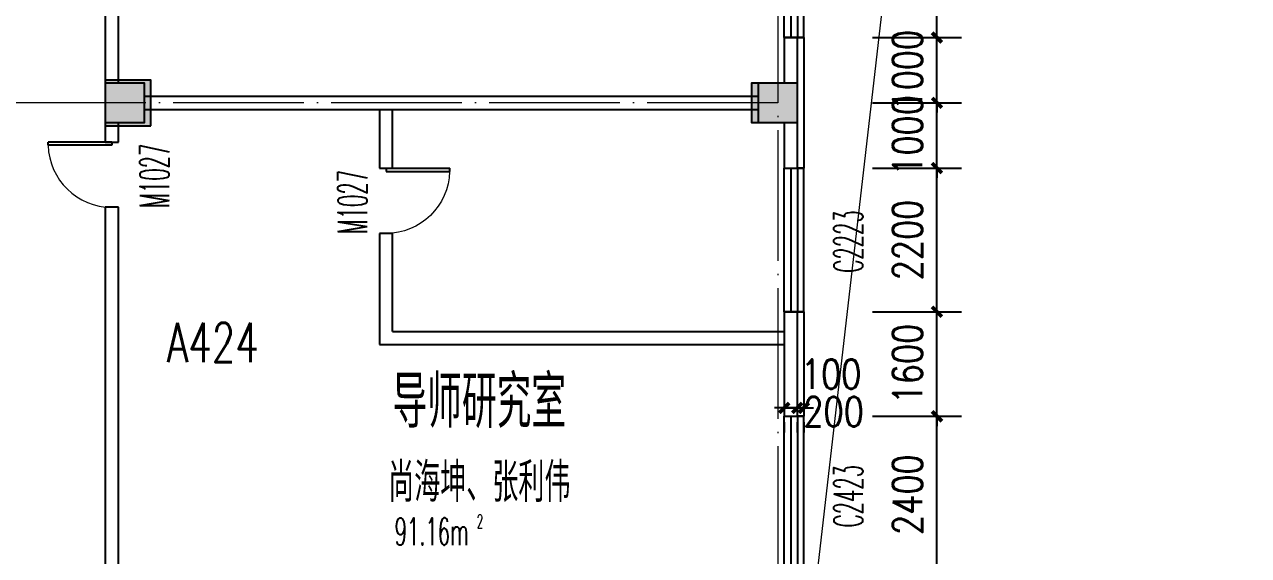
# Model space of a CAD drawing. Extents: x 1417642 to 3570900, y 124798 to 1191112.
# Drawn here: x 1455873 to 1474621, y 288285 to 296417 of the extents above; entities that cross this region are included whole.
import ezdxf

# ---------------------------------------------------------------- set-up
doc = ezdxf.new("R2010")
doc.units = 0
doc.header["$LTSCALE"] = 1000
doc.header["$MEASUREMENT"] = 0
doc.linetypes.add('DOTE', pattern=[2.42, 2, -0.2, 0.02, -0.2])
doc.layers.get('0').update_dxf_attribs({"linetype": 'CONTINUOUS'})
doc.layers.get('Defpoints').update_dxf_attribs({"linetype": 'CONTINUOUS'})
for name, color, linetype in [('colu', 2, 'CONTINUOUS'), ('COLUMN', 9, 'CONTINUOUS'), ('DOTE', 1, 'DOTE'), ('PUB_DIM', 3, 'CONTINUOUS'), ('PUB_HATCH', 8, 'CONTINUOUS'), ('PUB_TEXT', 40, 'CONTINUOUS'), ('SPACE', 7, 'CONTINUOUS'), ('STAIR', 2, 'CONTINUOUS'), ('SURFACE', 6, 'CONTINUOUS'), ('tiaozheng', 20, 'CONTINUOUS'), ('WALL', 4, 'CONTINUOUS'), ('WALL-MOVE', 6, 'CONTINUOUS'), ('WINDOW', 2, 'CONTINUOUS'), ('WINDOW_TEXT', 7, 'CONTINUOUS'), ('填充', 252, 'CONTINUOUS'), ('柱填充', 8, 'CONTINUOUS')]:
    doc.layers.add(name, color=color, linetype=linetype)
doc.styles.add('_TCH_SPACE', font='ROMANS', dxfattribs={"width": 0.7, "height": 5, "bigfont": 'Z'})
doc.styles.add('_TCH_WINDOW', font='ROMANS.shx', dxfattribs={"width": 0.7, "height": 400, "bigfont": 'Z.shx'})
doc.styles.add('DIM_FONT', font='SIMPLEX.shx', dxfattribs={"width": 0.8})
doc.styles.add('Z', font='ROMANS', dxfattribs={"width": 0.7, "bigfont": 'Z'})
doc.dimstyles.new('DIMN150', dxfattribs={"dimscale": 1.5, "dimtxt": 300, "dimasz": 100, "dimexe": 250, "dimexo": 300, "dimgap": 150, "dimtad": 1, "dimdec": 0, "dimzin": 0, "dimdsep": 46, "dimtxsty": 'DIM_FONT', "dimblk": 'ARCHTICK', "dimcen": 0.09, "dimdle": 1.5, "dimclrt": 7, "dimazin": 2, "dimtfac": 1, "dimtdec": 0, "dimtix": 1, "dimtmove": 2, "dimatfit": 3, "dimldrblk": 'ARCHTICK', "dimfxl": 1, "dimtolj": 1, "dimtzin": 0, "dimarcsym": 0})

# ---------------------------------------------------------------- blocks, each defined once
blk = doc.blocks.new('896')
at = {"layer": '柱填充'}
h = blk.add_hatch(color=256, dxfattribs=at)
h.paths.add_polyline_path([(1580873, 568265), (1580873, 568965), (1580273, 568965), (1580273, 568265)])
h.paths.add_polyline_path([(1572873, 568265), (1572873, 568965), (1572273, 568965), (1572273, 568265)])
h.paths.add_polyline_path([(1564873, 568265), (1564873, 568965), (1564273, 568965), (1564273, 568265)])
h.paths.add_polyline_path([(1556873, 568265), (1556873, 568965), (1556273, 568965), (1556273, 568265)])
h.paths.add_polyline_path([(1546873, 568265), (1546873, 568965), (1546273, 568965), (1546273, 568265)])
h.paths.add_polyline_path([(1536873, 568265), (1536873, 568965), (1536273, 568965), (1536273, 568265)])
h.paths.add_polyline_path([(1533273, 568265), (1533273, 568965), (1532673, 568965), (1532673, 568265)])
h.paths.add_polyline_path([(1523273, 568365), (1523273, 568965), (1522673, 568965), (1522673, 568365)])
h.paths.add_polyline_path([(1590123, 558965), (1589423, 558965), (1589423, 558365), (1590123, 558365)])
h.paths.add_polyline_path([(1580923, 558365), (1580923, 559065), (1580223, 559065), (1580223, 558365)])
h.paths.add_polyline_path([(1572923, 558365), (1572923, 559065), (1572223, 559065), (1572223, 558365)])
h.paths.add_polyline_path([(1564923, 558365), (1564923, 559065), (1564223, 559065), (1564223, 558365)])
h.paths.add_polyline_path([(1556923, 558365), (1556923, 559065), (1556223, 559065), (1556223, 558365)])
h.paths.add_polyline_path([(1546923, 558365), (1546923, 559065), (1546223, 559065), (1546223, 558365)])
h.paths.add_polyline_path([(1536873, 558365), (1536873, 558965), (1536273, 558965), (1536273, 558365)])
h.paths.add_polyline_path([(1533273, 558365), (1533273, 558965), (1532673, 558965), (1532673, 558365)])
h.paths.add_polyline_path([(1523372, 558965), (1522672, 558965), (1522672, 558365), (1523372, 558365)])
h.paths.add_polyline_path([(1590123, 554765), (1590123, 555365), (1589523, 555365), (1589523, 554765)])
h.paths.add_polyline_path([(1580873, 554765), (1580873, 555365), (1580273, 555365), (1580273, 554765)])
h.paths.add_polyline_path([(1572873, 554765), (1572873, 555365), (1572273, 555365), (1572273, 554765)])
h.paths.add_polyline_path([(1564873, 554765), (1564873, 555365), (1564273, 555365), (1564273, 554765)])
h.paths.add_polyline_path([(1556873, 554765), (1556873, 555365), (1556273, 555365), (1556273, 554765)])
h.paths.add_polyline_path([(1546873, 554765), (1546873, 555365), (1546273, 555365), (1546273, 554765)])
h.paths.add_polyline_path([(1536873, 554765), (1536873, 555365), (1536273, 555365), (1536273, 554765)])
h.paths.add_polyline_path([(1533273, 554765), (1533273, 555365), (1532673, 555365), (1532673, 554765)])
h.paths.add_polyline_path([(1523372, 555365), (1522672, 555365), (1522672, 554765), (1523372, 554765)])
h.paths.add_polyline_path([(1590123, 546765), (1590123, 547365), (1589523, 547365), (1589523, 546765)])
h.paths.add_polyline_path([(1580873, 546765), (1580873, 547365), (1580273, 547365), (1580273, 546765)])
h.paths.add_polyline_path([(1572873, 546765), (1572873, 547365), (1572273, 547365), (1572273, 546765)])
h.paths.add_polyline_path([(1564873, 546765), (1564873, 547365), (1564273, 547365), (1564273, 546765)])
h.paths.add_polyline_path([(1556873, 546765), (1556873, 547365), (1556273, 547365), (1556273, 546765)])
h.paths.add_polyline_path([(1546873, 546715), (1546873, 547415), (1546173, 547415), (1546173, 546715)])
h.paths.add_polyline_path([(1536973, 546715), (1536973, 547415), (1536273, 547415), (1536273, 546715)])
h.paths.add_polyline_path([(1533273, 546715), (1533273, 547415), (1532573, 547415), (1532573, 546715)])
h.paths.add_polyline_path([(1523372, 547365), (1522672, 547365), (1522672, 546765), (1523372, 546765)])
h.paths.add_polyline_path([(1546873, 539365), (1546173, 539365), (1546173, 538765), (1546873, 538765)])
h.paths.add_polyline_path([(1536973, 538715), (1536973, 539415), (1536273, 539415), (1536273, 538715)])
h.paths.add_polyline_path([(1533273, 538715), (1533273, 539415), (1532573, 539415), (1532573, 538715)])
h.paths.add_polyline_path([(1523372, 539365), (1522672, 539365), (1522672, 538765), (1523372, 538765)])
h.paths.add_polyline_path([(1546873, 531365), (1546173, 531365), (1546173, 530765), (1546873, 530765)])
h.paths.add_polyline_path([(1536973, 530715), (1536973, 531415), (1536273, 531415), (1536273, 530715)])
h.paths.add_polyline_path([(1533273, 530715), (1533273, 531415), (1532573, 531415), (1532573, 530715)])
h.paths.add_polyline_path([(1523372, 531365), (1522672, 531365), (1522672, 530765), (1523372, 530765)])
h.paths.add_polyline_path([(1546873, 523365), (1546173, 523365), (1546173, 522765), (1546873, 522765)])
h.paths.add_polyline_path([(1536973, 522715), (1536973, 523415), (1536273, 523415), (1536273, 522715)])
h.paths.add_polyline_path([(1533273, 522715), (1533273, 523415), (1532573, 523415), (1532573, 522715)])
h.paths.add_polyline_path([(1523372, 523365), (1522672, 523365), (1522672, 522765), (1523372, 522765)])
h.paths.add_polyline_path([(1546873, 515365), (1546173, 515365), (1546173, 514765), (1546873, 514765)])
h.paths.add_polyline_path([(1536973, 514715), (1536973, 515415), (1536273, 515415), (1536273, 514715)])
h.paths.add_polyline_path([(1533273, 514715), (1533273, 515415), (1532573, 515415), (1532573, 514715)])
h.paths.add_polyline_path([(1523372, 515365), (1522672, 515365), (1522672, 514765), (1523372, 514765)])
h.paths.add_polyline_path([(1546873, 507365), (1546173, 507365), (1546173, 506765), (1546873, 506765)])
h.paths.add_polyline_path([(1536973, 506715), (1536973, 507415), (1536273, 507415), (1536273, 506715)])
h.paths.add_polyline_path([(1533273, 506715), (1533273, 507415), (1532573, 507415), (1532573, 506715)])
h.paths.add_polyline_path([(1523372, 507365), (1522672, 507365), (1522672, 506765), (1523372, 506765)])
h.paths.add_polyline_path([(1546873, 499365), (1546173, 499365), (1546173, 498765), (1546873, 498765)])
h.paths.add_polyline_path([(1536973, 498715), (1536973, 499415), (1536273, 499415), (1536273, 498715)])
h.paths.add_polyline_path([(1533273, 498715), (1533273, 499415), (1532573, 499415), (1532573, 498715)])
h.paths.add_polyline_path([(1523372, 499365), (1522672, 499365), (1522672, 498765), (1523372, 498765)])
h.paths.add_polyline_path([(1546873, 490765), (1546873, 491365), (1546273, 491365), (1546273, 490765)])
h.paths.add_polyline_path([(1536873, 490765), (1536873, 491365), (1536273, 491365), (1536273, 490765)])
h.paths.add_polyline_path([(1533273, 490765), (1533273, 491365), (1532673, 491365), (1532673, 490765)])
h.paths.add_polyline_path([(1523273, 490765), (1523273, 491365), (1522673, 491365), (1522673, 490765)])
at = {"layer": 'colu'}
for points in [[(1536973, 498715), (1536973, 499415), (1536273, 499415), (1536273, 498715)], [(1546873, 499365), (1546173, 499365), (1546173, 498765), (1546873, 498765)]]:
    blk.add_lwpolyline(points, close=True, dxfattribs=at)
blk = doc.blocks.new('_ArchTick')
at = {"color": 0, "linetype": 'ByBlock', "const_width": 0.4}
blk.add_lwpolyline([(-0.5, -0.5), (0.5, 0.5)], dxfattribs=at)
blk = doc.blocks.new('*D811')
at = {"layer": 'Defpoints', "color": 0}
for p in [(1467510, 290777), (1467710, 290777), (1467710, 290546)]:
    blk.add_point(p, dxfattribs=at)
at = {"layer": 'PUB_DIM', "color": 0, "lineweight": -2}
for p, q in [((1467510, 290546), (1467360, 290546)), ((1467510, 290546), (1467710, 290546)), ((1467710, 290546), (1467860, 290546)), ((1467510, 290327), (1467510, 290171)), ((1467710, 290327), (1467710, 290171))]:
    blk.add_line(p, q, dxfattribs=at)
at = {"layer": 'PUB_DIM', "color": 0, "lineweight": -2, "xscale": 150, "yscale": 150, "zscale": 150}
blk.add_blockref('_ArchTick', (1467510, 290546), dxfattribs=at)
at = {"layer": 'PUB_DIM', "color": 0, "lineweight": -2, "xscale": 150, "yscale": 150, "zscale": 150, "rotation": 180}
blk.add_blockref('_ArchTick', (1467710, 290546), dxfattribs=at)
at = {"layer": 'PUB_DIM', "color": 7, "insert": (1468266, 290488), "char_height": 450, "attachment_point": 5, "style": 'DIM_FONT'}
blk.add_mtext('\\A1;200', dxfattribs=at)
blk = doc.blocks.new('*D812')
at = {"layer": 'Defpoints', "color": 0}
for p in [(1467710, 290777), (1467810, 290777), (1467810, 290546)]:
    blk.add_point(p, dxfattribs=at)
at = {"layer": 'PUB_DIM', "color": 0, "lineweight": -2}
for p, q in [((1467710, 290546), (1467560, 290546)), ((1467710, 290546), (1467810, 290546)), ((1467810, 290546), (1467960, 290546)), ((1467710, 290327), (1467710, 290171)), ((1467810, 290327), (1467810, 290171))]:
    blk.add_line(p, q, dxfattribs=at)
at = {"layer": 'PUB_DIM', "color": 0, "lineweight": -2, "xscale": 150, "yscale": 150, "zscale": 150}
blk.add_blockref('_ArchTick', (1467710, 290546), dxfattribs=at)
at = {"layer": 'PUB_DIM', "color": 0, "lineweight": -2, "xscale": 150, "yscale": 150, "zscale": 150, "rotation": 180}
blk.add_blockref('_ArchTick', (1467810, 290546), dxfattribs=at)
at = {"layer": 'PUB_DIM', "color": 7, "insert": (1468228, 291064), "char_height": 450, "attachment_point": 5, "style": 'DIM_FONT'}
blk.add_mtext('\\A1;100', dxfattribs=at)
blk = doc.blocks.new('*D1119')
at = {"layer": 'Defpoints', "color": 0}
for p in [(1468409, 290417), (1469849, 290417), (1468409, 288017)]:
    blk.add_point(p, dxfattribs=at)
at = {"layer": 'PUB_DIM', "color": 0, "lineweight": -2}
for p, q in [((1468859, 290417), (1470224, 290417)), ((1469849, 288015), (1469849, 290419)), ((1468859, 288017), (1470224, 288017))]:
    blk.add_line(p, q, dxfattribs=at)
at = {"layer": 'PUB_DIM', "color": 0, "lineweight": -2, "xscale": 150, "yscale": 150, "zscale": 150}
for p, rotation in [((1469849, 290417), 90), ((1469849, 288017), 270)]:
    blk.add_blockref('_ArchTick', p, dxfattribs=dict(at, rotation=rotation))
at = {"layer": 'PUB_DIM', "color": 7, "insert": (1469399, 289217), "char_height": 450, "attachment_point": 5, "rotation": 90, "style": 'DIM_FONT'}
blk.add_mtext('\\A1;2400', dxfattribs=at)
blk = doc.blocks.new('*D1120')
at = {"layer": 'Defpoints', "color": 0}
for p in [(1468409, 292017), (1469849, 292017), (1468409, 290417)]:
    blk.add_point(p, dxfattribs=at)
at = {"layer": 'PUB_DIM', "color": 0, "lineweight": -2}
for p, q in [((1469849, 292017), (1469849, 292167)), ((1468859, 292017), (1470224, 292017)), ((1469849, 290417), (1469849, 292017)), ((1468859, 290417), (1470224, 290417)), ((1469849, 290417), (1469849, 290267))]:
    blk.add_line(p, q, dxfattribs=at)
at = {"layer": 'PUB_DIM', "color": 0, "lineweight": -2, "xscale": 150, "yscale": 150, "zscale": 150}
for p, rotation in [((1469849, 292017), 270), ((1469849, 290417), 90)]:
    blk.add_blockref('_ArchTick', p, dxfattribs=dict(at, rotation=rotation))
at = {"layer": 'PUB_DIM', "color": 7, "insert": (1469399, 291217), "char_height": 450, "attachment_point": 5, "rotation": 90, "style": 'DIM_FONT'}
blk.add_mtext('\\A1;1600', dxfattribs=at)
blk = doc.blocks.new('*D1121')
at = {"layer": 'Defpoints', "color": 0}
for p in [(1468409, 294217), (1469849, 294217), (1468409, 292017)]:
    blk.add_point(p, dxfattribs=at)
at = {"layer": 'PUB_DIM', "color": 0, "lineweight": -2}
for p, q in [((1468859, 294217), (1470224, 294217)), ((1469849, 292015), (1469849, 294219)), ((1468859, 292017), (1470224, 292017))]:
    blk.add_line(p, q, dxfattribs=at)
at = {"layer": 'PUB_DIM', "color": 0, "lineweight": -2, "xscale": 150, "yscale": 150, "zscale": 150}
for p, rotation in [((1469849, 294217), 90), ((1469849, 292017), 270)]:
    blk.add_blockref('_ArchTick', p, dxfattribs=dict(at, rotation=rotation))
at = {"layer": 'PUB_DIM', "color": 7, "insert": (1469399, 293117), "char_height": 450, "attachment_point": 5, "rotation": 90, "style": 'DIM_FONT'}
blk.add_mtext('\\A1;2200', dxfattribs=at)
blk = doc.blocks.new('*D1122')
at = {"layer": 'Defpoints', "color": 0}
for p in [(1468409, 295217), (1469849, 295217), (1468409, 294217)]:
    blk.add_point(p, dxfattribs=at)
at = {"layer": 'PUB_DIM', "color": 0, "lineweight": -2}
for p, q in [((1469849, 295217), (1469849, 295367)), ((1468859, 295217), (1470224, 295217)), ((1469849, 294217), (1469849, 295217)), ((1468859, 294217), (1470224, 294217)), ((1469849, 294217), (1469849, 294067))]:
    blk.add_line(p, q, dxfattribs=at)
at = {"layer": 'PUB_DIM', "color": 0, "lineweight": -2, "xscale": 150, "yscale": 150, "zscale": 150}
for p, rotation in [((1469849, 295217), 270), ((1469849, 294217), 90)]:
    blk.add_blockref('_ArchTick', p, dxfattribs=dict(at, rotation=rotation))
at = {"layer": 'PUB_DIM', "color": 7, "insert": (1469399, 294717), "char_height": 450, "attachment_point": 5, "rotation": 90, "style": 'DIM_FONT'}
blk.add_mtext('\\A1;1000', dxfattribs=at)
blk = doc.blocks.new('*D1123')
at = {"layer": 'Defpoints', "color": 0}
for p in [(1468409, 296217), (1469849, 296217), (1468409, 295217)]:
    blk.add_point(p, dxfattribs=at)
at = {"layer": 'PUB_DIM', "color": 0, "lineweight": -2}
for p, q in [((1469849, 296217), (1469849, 296367)), ((1468859, 296217), (1470224, 296217)), ((1469849, 295217), (1469849, 296217)), ((1468859, 295217), (1470224, 295217)), ((1469849, 295217), (1469849, 295067))]:
    blk.add_line(p, q, dxfattribs=at)
at = {"layer": 'PUB_DIM', "color": 0, "lineweight": -2, "xscale": 150, "yscale": 150, "zscale": 150}
for p, rotation in [((1469849, 296217), 270), ((1469849, 295217), 90)]:
    blk.add_blockref('_ArchTick', p, dxfattribs=dict(at, rotation=rotation))
at = {"layer": 'PUB_DIM', "color": 7, "insert": (1469399, 295717), "char_height": 450, "attachment_point": 5, "rotation": 90, "style": 'DIM_FONT'}
blk.add_mtext('\\A1;1000', dxfattribs=at)
blk = doc.blocks.new('*D1124')
at = {"layer": 'Defpoints', "color": 0}
for p in [(1468409, 298417), (1469849, 298417), (1468409, 296217)]:
    blk.add_point(p, dxfattribs=at)
at = {"layer": 'PUB_DIM', "color": 0, "lineweight": -2}
for p, q in [((1468859, 298417), (1470224, 298417)), ((1469849, 296215), (1469849, 298419)), ((1468859, 296217), (1470224, 296217))]:
    blk.add_line(p, q, dxfattribs=at)
at = {"layer": 'PUB_DIM', "color": 0, "lineweight": -2, "xscale": 150, "yscale": 150, "zscale": 150}
for p, rotation in [((1469849, 298417), 90), ((1469849, 296217), 270)]:
    blk.add_blockref('_ArchTick', p, dxfattribs=dict(at, rotation=rotation))
at = {"layer": 'PUB_DIM', "color": 7, "insert": (1469399, 297317), "char_height": 450, "attachment_point": 5, "rotation": 90, "style": 'DIM_FONT'}
blk.add_mtext('\\A1;2200', dxfattribs=at)
blk = doc.blocks.new('_FZH')
blk.add_lwpolyline([(-0.5, -0.5), (0.5, -0.5), (0.5, 0.5), (-0.5, 0.5)], close=True)
at = {"layer": 'PUB_HATCH'}
blk.add_solid([(-0.5, -0.5), (0.5, -0.5), (-0.5, 0.5), (0.5, 0.5)], dxfattribs=at)
blk = doc.blocks.new('$TCHSYS$WIN2D')
for p, q in [((-0.5, 0.5), (0.5, 0.5)), ((-0.5, 0.5), (-0.5, -0.5)), ((0.5, 0.5), (0.5, -0.5)), ((0.5, 0.1667), (-0.5, 0.1667)), ((0.5, -0.1667), (-0.5, -0.1667)), ((-0.5, -0.5), (0.5, -0.5))]:
    blk.add_line(p, q)
blk = doc.blocks.new('$DorLib2D$00000001')
for p, q in [((0.45, 0.975), (0.5, 0.975)), ((0.45, 0), (0.45, 0.975)), ((0.5, 0), (0.5, 0.975)), ((0.5, 0), (0.45, 0))]:
    blk.add_line(p, q)
at = {"lineweight": 13}
blk.add_arc((0.475, 0), 0.975, 91.4693, 180, dxfattribs=at)

msp = doc.modelspace()

# ---------------------------------------------------------------- linework, layer by layer
at = {"layer": 'DOTE', "lineweight": 0}
for points in [[(1467410.3, 369817), (1467410.3, 259645.1)], [(1467410.3, 295217), (1432083.9, 295217)]]:
    msp.add_lwpolyline(points, dxfattribs=at)
at = {"layer": 'STAIR', "lineweight": 0}
msp.add_lwpolyline([(1467810.8, 286217), (1473366, 334417), (1511010.3, 342817)], dxfattribs=at)
at = {"layer": 'SURFACE'}
for p, q in [((1467810.3, 296217), (1467710.3, 296217)), ((1467810.3, 296217), (1467810.3, 295217)), ((1467810.3, 295217), (1467810.3, 294217)), ((1467810.3, 294217), (1467710.3, 294217)), ((1467810.3, 292017), (1467710.3, 292017)), ((1467810.3, 292017), (1467810.3, 291617)), ((1467810.3, 291617), (1467810.3, 290417)), ((1467810.3, 290417), (1467710.3, 290417))]:
    msp.add_line(p, q, dxfattribs=at)
at = {"layer": 'WALL'}
for p, q in [((1457110.3, 301017), (1457110.3, 295517)), ((1457310.3, 295517), (1457310.3, 301017)), ((1467710.3, 296217), (1467510.3, 296217)), ((1467510.3, 296217), (1467510.3, 295517)), ((1467710.3, 295517), (1467710.3, 296217)), ((1457710.3, 295317), (1461410.3, 295317)), ((1461410.3, 295317), (1467110.3, 295317)), ((1457710.3, 295117), (1461410.3, 295117)), ((1461410.3, 295117), (1467110.3, 295117)), ((1457110.3, 294917), (1457110.3, 294617)), ((1457310.3, 294617), (1457310.3, 294917)), ((1467510.3, 294917), (1467510.3, 294217)), ((1467710.3, 294217), (1467710.3, 294917)), ((1457110.3, 294617), (1457310.3, 294617)), ((1467510.3, 294217), (1467710.3, 294217)), ((1457310.3, 293617), (1457110.3, 293617)), ((1457110.3, 293617), (1457110.3, 287517)), ((1457310.3, 287517), (1457310.3, 293617)), ((1467710.3, 292017), (1467510.3, 292017)), ((1467510.3, 292017), (1467510.3, 291617)), ((1467710.3, 291617), (1467710.3, 292017)), ((1467510.3, 291617), (1467510.3, 290417)), ((1467710.3, 290417), (1467710.3, 291617)), ((1467510.3, 290417), (1467710.3, 290417))]:
    msp.add_line(p, q, dxfattribs=at)
at = {"layer": 'WALL-MOVE'}
for p, q in [((1461310.3, 295117), (1461310.3, 294217)), ((1461510.3, 294217), (1461510.3, 295117)), ((1461310.3, 294217), (1461510.3, 294217)), ((1461510.3, 293217), (1461310.3, 293217)), ((1461310.3, 293217), (1461310.3, 291517)), ((1461510.3, 291717), (1461510.3, 293217)), ((1461510.3, 291717), (1467510.3, 291717)), ((1461310.3, 291517), (1467510.3, 291517))]:
    msp.add_line(p, q, dxfattribs=at)

# ---------------------------------------------------------------- block references
at = {"layer": 'COLUMN', "lineweight": 0, "xscale": 600, "yscale": 600, "zscale": 600}
for p in [(1457410.3, 295217), (1467410.3, 295217)]:
    msp.add_blockref('_FZH', p, dxfattribs=at)
at = {"layer": 'tiaozheng'}
msp.add_blockref('896', (-79162.5, -203848.2), dxfattribs=at)
at = {"layer": 'WINDOW', "color": 2}
ref = msp.add_blockref('$TCHSYS$WIN2D', (1467660.3, 297317), dxfattribs=dict(at, xscale=-2200, yscale=-300, zscale=-2200, rotation=270))
ref.add_attrib('A', 'C2223', (1468693.5, 296818.2), dxfattribs={"layer": 'WINDOW_TEXT', "color": 2, "height": 446.25, "rotation": 90, "style": '_TCH_WINDOW', "width": 0.494118})
at = {"layer": 'WINDOW', "lineweight": 0}
ref = msp.add_blockref('$DorLib2D$00000001', (1457210.3, 294117), dxfattribs=dict(at, xscale=1000, yscale=1000, zscale=1000, rotation=90))
ref.add_attrib('A', 'M1027', (1458087.3, 293607.7), dxfattribs={"layer": 'WINDOW_TEXT', "lineweight": 0, "height": 446.25, "rotation": 90, "style": '_TCH_WINDOW', "width": 0.494118})
ref = msp.add_blockref('$DorLib2D$00000001', (1461410.3, 293717), dxfattribs=dict(at, xscale=-1000, yscale=1000, zscale=-1000, rotation=270))
ref.add_attrib('A', 'M1027', (1461120.9, 293207.7), dxfattribs={"layer": 'WINDOW_TEXT', "lineweight": 0, "height": 446.25, "rotation": 90, "style": '_TCH_WINDOW', "width": 0.494118})
at = {"layer": 'WINDOW', "color": 2}
ref = msp.add_blockref('$TCHSYS$WIN2D', (1467660.3, 293117), dxfattribs=dict(at, xscale=-2200, yscale=-300, zscale=-2200, rotation=270))
ref.add_attrib('A', 'C2223', (1468713.2, 292618.2), dxfattribs={"layer": 'WINDOW_TEXT', "color": 2, "height": 446.25, "rotation": 90, "style": '_TCH_WINDOW', "width": 0.494118})
ref = msp.add_blockref('$TCHSYS$WIN2D', (1467660.3, 289217), dxfattribs=dict(at, xscale=-2400, yscale=-300, zscale=-2400, rotation=270))
ref.add_attrib('A', 'C2423', (1468713.2, 288718.2), dxfattribs={"layer": 'WINDOW_TEXT', "color": 2, "height": 446.25, "rotation": 90, "style": '_TCH_WINDOW', "width": 0.494118})

# ---------------------------------------------------------------- texts
at = {"layer": 'PUB_TEXT', "color": 1, "lineweight": 60, "style": 'Z', "width": 0.7}
msp.add_text('A424', height=600, dxfattribs=at).set_placement((1458056.1, 291247.1))
at = {"layer": 'SPACE', "style": '_TCH_SPACE', "width": 0.525}
for s, height, p in [('2', 210, (1462801.3, 288704.3)), ('91.16m', 420, (1461541.3, 288441.8))]:
    msp.add_text(s, height=height, dxfattribs=at).set_placement(p)
at = {"layer": '填充', "insert": (1462839, 291038.8), "char_height": 800, "width": 3557.557, "attachment_point": 2, "style": '_TCH_WINDOW'}
msp.add_mtext('{\\C2;导师研究室\\P\\H0.75x;尚海坤、张利伟}', dxfattribs=at)

# ---------------------------------------------------------------- dimensions: what is measured, and where the dimension line sits
at = {"layer": 'PUB_DIM'}
for p1, p2, picture, middle in [((1468409.1, 296217), (1468409.1, 298417), '*D1124', (1469399.1, 297317)), ((1468409.1, 295217), (1468409.1, 296217), '*D1123', (1469399.1, 295717)), ((1468409.1, 294217), (1468409.1, 295217), '*D1122', (1469399.1, 294717)), ((1468409.1, 292017), (1468409.1, 294217), '*D1121', (1469399.1, 293117)), ((1468409.1, 290417), (1468409.1, 292017), '*D1120', (1469399.1, 291217)), ((1468409.1, 288017), (1468409.1, 290417), '*D1119', (1469399.1, 289217))]:
    dim = msp.add_aligned_dim(p1=p1, p2=p2, distance=-1440, dimstyle='DIMN150', dxfattribs=at)
    dim.commit()
    dim.dimension.update_dxf_attribs({"geometry": picture, "text_midpoint": middle})
for base, p1, p2, picture, middle in [((1467810.3, 290546.3), (1467710.3, 290776.8), (1467810.3, 290776.8), '*D812', (1468228, 291063.8)), ((1467710.3, 290546.3), (1467510.3, 290776.8), (1467710.3, 290776.8), '*D811', (1468266.2, 290487.9))]:
    dim = msp.add_linear_dim(base=base, p1=p1, p2=p2, angle=0, dimstyle='DIMN150', dxfattribs=at)
    dim.commit()
    dim.dimension.update_dxf_attribs({"geometry": picture, "text_midpoint": middle, "dimtype": 129})

doc.saveas('drawing.dxf')
